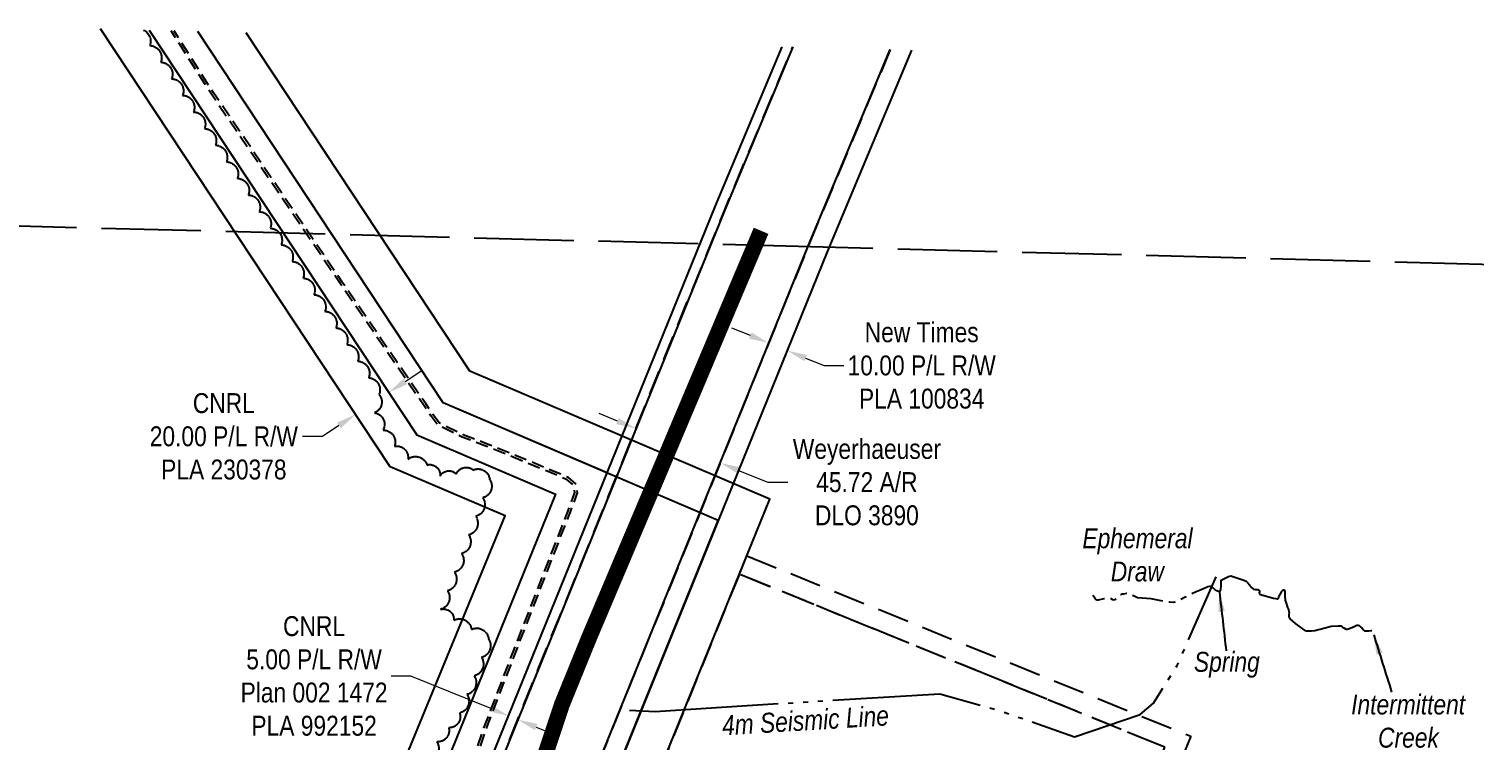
# Model space of a CAD drawing. Extents: x 379646 to 388155, y 6062459 to 6066140.
# Drawn here: x 384530 to 385256, y 6064832 to 6065190 of the extents above; entities that cross this region are included whole.
import ezdxf

# ---------------------------------------------------------------- set-up
doc = ezdxf.new("R2010")
doc.units = 0
doc.header["$LTSCALE"] = 5
doc.header["$PDSIZE"] = 0.5
for name, pattern in [('0', [1, 1, 0]), ('foc-ACCESSROAD', [3.75, 2.5, -1.25]), ('foc-SEISMIC', [20.5, 15, -1, 0.5, -1, 0.5, -1, 0.5, -1]), ('foc-TOPO-ephemeral', [6.25, 3.125, -0.625, 0.625, -0.625, 0.625, -0.625]), ('foc-UNSURVEYED', [12.5, 10, -2.5]), ('HIDDEN2', [4.7625, 3.175, -1.5875]), ('UG_PIPE', [1.875, 1.25, -0.625])]:
    doc.linetypes.add(name, pattern=pattern)
doc.layers.get('Defpoints').update_dxf_attribs({"color": 9})
for name, color, linetype in [('AS-PIPE-UG', 44, 'UG_PIPE'), ('AS-ROADS', 254, 'Continuous'), ('AS-SEISMIC', 224, 'foc-SEISMIC'), ('C-RW', 13, 'Continuous'), ('C-WS', 13, 'foc-ACCESSROAD'), ('F-AR', 190, 'foc-ACCESSROAD'), ('F-RW', 190, 'Continuous'), ('L-USEC', 7, 'foc-UNSURVEYED'), ('T-BUSH', 110, '0'), ('T-CREEK', 160, 'Continuous'), ('T-DRAW', 143, 'foc-TOPO-ephemeral'), ('T-EXISTING RTF', 220, 'HIDDEN2'), ('T-WATER-T', 170, 'Continuous')]:
    doc.layers.add(name, color=color, linetype=linetype)
for name, color, linetype, lineweight in [('C-RW-T', 13, 'Continuous', 9), ('F-AR-T', 190, 'Continuous', 9), ('F-RW-T', 190, 'Continuous', 9)]:
    doc.layers.add(name, color=color, linetype=linetype, lineweight=lineweight)
doc.styles.add('80CG', font='ARIALN.TTF', dxfattribs={"height": 10})
doc.styles.add('80L', font='ARIALN.TTF', dxfattribs={"height": 10})
doc.styles.add('foc-LtypeFont', font='ARIALN.TTF', dxfattribs={"height": 7.35})
doc.linetypes.add('foc-TOPO-flowdirection-NOLINE', pattern='A,0,[">",foc-LtypeFont,S=0.3,R=0,X=0,Y=-0.945],-20,[">",foc-LtypeFont,S=0.3,R=0,X=0,Y=-0.945],0', length=20)
doc.dimstyles.new('Compass 5 000', dxfattribs={"dimscale": 5, "dimtxt": 9, "dimasz": 2, "dimexe": 0.2, "dimexo": 0.0625, "dimgap": 0.5, "dimtad": 0, "dimtih": 1, "dimtoh": 1, "dimzin": 0, "dimdsep": 46, "dimtxsty": '80CG', "dimcen": 0.1, "dimse1": 1, "dimse2": 1, "dimclrd": 256, "dimclrt": 256, "dimaunit": 1, "dimadec": 4, "dimazin": 0, "dimtfac": 0.06, "dimtofl": 0, "dimtmove": 0, "dimatfit": 1, "dimfxl": 0.2, "dimtolj": 1, "dimtzin": 0, "dimlwd": -1, "dimarcsym": 0})

# ---------------------------------------------------------------- blocks, each defined once
blk = doc.blocks.new('*D378')
at = {"layer": 'Defpoints', "color": 0, "transparency": 16777216}
for p in [(384848.16, 6065021.99), (384890.5, 6065004.77), (384877.02, 6064971.62)]:
    blk.add_point(p, dxfattribs=at)
at = {"layer": 'F-AR-T', "transparency": 16777216}
for p, q in [((384825.41, 6064992.61), (384816.15, 6064996.38)), ((384886.28, 6064967.85), (384901.03, 6064961.86)), ((384901.03, 6064961.86), (384911.03, 6064961.86))]:
    blk.add_line(p, q, dxfattribs=at)
for points in [[(384826.04, 6064994.16), (384824.78, 6064991.07), (384834.68, 6064988.85)], [(384886.91, 6064969.4), (384885.65, 6064966.31), (384877.02, 6064971.62)]]:
    blk.add_solid(points, dxfattribs=at)
at = {"layer": 'F-AR-T', "transparency": 16777216, "insert": (384950.78, 6064961.86), "char_height": 10, "attachment_point": 5, "style": '80CG'}
blk.add_mtext('\\A1;Weyerhaeuser\\P45.72 A/R\\PDLO 3890', dxfattribs=at)
blk = doc.blocks.new('*D390')
at = {"layer": 'C-RW-T', "transparency": 16777216}
for p, q in [((384718.73, 6065012.46), (384727.07, 6065017.98)), ((384685.39, 6064990.39), (384677.05, 6064984.87)), ((384677.05, 6064984.87), (384667.05, 6064984.87))]:
    blk.add_line(p, q, dxfattribs=at)
for points in [[(384717.81, 6065013.85), (384719.65, 6065011.07), (384710.39, 6065006.94)], [(384684.47, 6064991.78), (384686.31, 6064989), (384693.73, 6064995.91)]]:
    blk.add_solid(points, dxfattribs=at)
at = {"layer": 'Defpoints', "color": 0, "transparency": 16777216}
for p in [(384704.9, 6065015.24), (384688.24, 6065004.21), (384693.73, 6064995.91)]:
    blk.add_point(p, dxfattribs=at)
at = {"layer": 'C-RW-T', "transparency": 16777216, "insert": (384627.51, 6064984.87), "char_height": 10, "attachment_point": 5, "style": '80CG'}
blk.add_mtext('\\A1;CNRL\\P20.00 P/L R/W\\PPLA 230378', dxfattribs=at)
blk = doc.blocks.new('*D392')
at = {"layer": 'C-RW-T', "transparency": 16777216}
for p, q in [((384721.57, 6064864.51), (384711.57, 6064864.51)), ((384761.36, 6064848.33), (384721.57, 6064864.51)), ((384784.52, 6064838.91), (384793.78, 6064835.14))]:
    blk.add_line(p, q, dxfattribs=at)
for points in [[(384761.99, 6064849.87), (384760.73, 6064846.78), (384770.62, 6064844.56)], [(384785.15, 6064840.45), (384783.89, 6064837.36), (384775.26, 6064842.67)]]:
    blk.add_solid(points, dxfattribs=at)
at = {"layer": 'Defpoints', "color": 0, "transparency": 16777216}
for p in [(384770.62, 6064844.56), (384766.93, 6064835.48), (384771.57, 6064833.6)]:
    blk.add_point(p, dxfattribs=at)
at = {"layer": 'C-RW-T', "transparency": 16777216, "insert": (384672.87, 6064864.51), "char_height": 10, "attachment_point": 5, "style": '80CG'}
blk.add_mtext('\\A1;CNRL\\P5.00 P/L R/W\\PPlan 002 1472\\PPLA 992152', dxfattribs=at)
blk = doc.blocks.new('*D397')
at = {"layer": 'Defpoints', "color": 0, "transparency": 16777216}
for p in [(384910.71, 6065028.01), (384894.88, 6065015.63), (384904.15, 6065011.86)]:
    blk.add_point(p, dxfattribs=at)
at = {"layer": 'F-RW-T', "transparency": 16777216}
for p, q in [((384892.19, 6065035.54), (384882.92, 6065039.31)), ((384919.98, 6065024.24), (384929.24, 6065020.47)), ((384929.24, 6065020.47), (384939.24, 6065020.47))]:
    blk.add_line(p, q, dxfattribs=at)
for points in [[(384892.82, 6065037.09), (384891.56, 6065034), (384901.45, 6065031.78)], [(384920.61, 6065025.79), (384919.35, 6065022.7), (384910.71, 6065028.01)]]:
    blk.add_solid(points, dxfattribs=at)
at = {"layer": 'F-RW-T', "transparency": 16777216, "insert": (384978.33, 6065020.47), "char_height": 10, "attachment_point": 5, "style": '80CG'}
blk.add_mtext('\\A1;New Times\\P10.00 P/L R/W\\PPLA 100834', dxfattribs=at)

msp = doc.modelspace()

# ---------------------------------------------------------------- linework, layer by layer
at = {"layer": 'AS-PIPE-UG', "flags": 128}
for points in [[(384712.631, 6064590.058), (384712.631, 6064590.058), (384714.608, 6064620.037), (384714.608, 6064620.037), (384720.391, 6064656.433), (384720.391, 6064656.433), (384727.457, 6064699.91), (384727.457, 6064699.91), (384732.419, 6064729.944), (384732.419, 6064729.944), (384738, 6064761.545), (384738, 6064761.545), (384744.315, 6064798.01), (384744.315, 6064798.01), (384758.745, 6064839.609), (384773.1, 6064876.959), (384800.606, 6064947.494), (384803.999, 6064956.735), (384803.507, 6064960.292), (384800.054, 6064963.158), (384795.983, 6064964.959), (384771.014, 6064975.243), (384759.172, 6064980.014), (384747.272, 6064984.548), (384735.027, 6064990.625), (384731.803, 6064995.062), (384728.136, 6065000.306), (384685.983, 6065061.696), (384621.246, 6065156.857), (384601.048, 6065188.635)], [(384713.878, 6064589.976), (384715.851, 6064619.898), (384721.625, 6064656.235), (384728.69, 6064699.708), (384733.651, 6064729.733), (384739.231, 6064761.33), (384745.529, 6064797.697), (384759.919, 6064839.18), (384774.265, 6064876.508), (384801.775, 6064947.052), (384805.279, 6064956.597), (384804.678, 6064960.944), (384800.718, 6064964.23), (384796.474, 6064966.108), (384771.485, 6064976.4), (384759.628, 6064981.177), (384747.773, 6064985.694), (384735.857, 6064991.608), (384732.821, 6064995.787), (384729.163, 6065001.018), (384687.015, 6065062.401), (384622.29, 6065157.544), (384602.554, 6065188.596)]]:
    msp.add_lwpolyline(points, dxfattribs=at)
at = {"layer": 'AS-ROADS', "const_width": 7.997, "flags": 128}
msp.add_lwpolyline([(384779.62, 6063938.784), (384779.764, 6064026.254), (384752.872, 6064355.249), (384749.416, 6064406.323), (384747.271, 6064438.566), (384744.887, 6064475.384), (384744.764, 6064497.796), (384745.23, 6064570.9), (384749.564, 6064643.368), (384763.246, 6064728.349), (384784.162, 6064810.183), (384797.366, 6064849.975), (384811.234, 6064884.033), (384847.799, 6064970.342), (384897.584, 6065088.17)], dxfattribs=at)
at = {"layer": 'AS-SEISMIC', "flags": 128}
msp.add_lwpolyline([(384831.37, 6064847.304), (384844.421, 6064846.692), (384882.937, 6064849.247), (384987.524, 6064855.631), (385018.731, 6064846.781), (385055.225, 6064834.053), (385088.221, 6064845.175), (385094.819, 6064850.922), (385106.833, 6064869.823), (385126.415, 6064914.312)], dxfattribs=at)
at = {"layer": 'C-RW'}
for points in [[(384589.959, 6065188.928), (384724.487, 6064985.666), (384794.262, 6064955.875), (384734.91, 6064809.805), (384726.207, 6064733.146), (384720.014, 6064694.547), (384493.68, 6064706.881), (384481.58, 6064707.54), (384475.389, 6064707.878), (384316.226, 6064716.551), (384317.314, 6064736.514), (384476.477, 6064727.84), (384494.191, 6064726.875), (384703.125, 6064715.488), (384706.394, 6064735.859), (384715.355, 6064814.788), (384768.987, 6064944.928), (384711.124, 6064969.633), (384565.564, 6065189.563)], [(384913.531, 6065180.499), (384879.325, 6065098.75), (384759.313, 6064803.275), (384723.766, 6064489.907), (384578.405, 6064431.78), (384485.804, 6064399.116), (384482.3, 6064397.88), (384452.171, 6064374.394), (384423.733, 6064352.218), (384420.933, 6064350.034), (384383.929, 6064325.651)], [(384384.084, 6064331.717), (384418.009, 6064354.095), (384443.464, 6064373.943), (384472.919, 6064396.91), (384479.852, 6064402.317), (384485.941, 6064404.465), (384576.645, 6064436.459), (384719.137, 6064493.439), (384746.02, 6064730.433), (384754.465, 6064804.822), (384874.704, 6065100.655), (384908.171, 6065180.638)]]:
    msp.add_lwpolyline(points, dxfattribs=at)
at = {"layer": 'C-RW', "flags": 128}
for points in [[(384589.959, 6065188.928), (384724.487, 6064985.666), (384794.262, 6064955.875), (384734.91, 6064809.805), (384726.207, 6064733.146), (384698.865, 6064562.741), (384745.079, 6063938.234), (384709.491, 6063760.17), (384697.34, 6063699.307), (384678.879, 6063648.149), (384657.101, 6063599.137), (384529.848, 6063361.146)], [(384552.207, 6063360.563), (384675.075, 6063590.353), (384697.765, 6063641.416), (384716.653, 6063693.927), (384728.96, 6063755.57), (384765.218, 6063936.99), (384718.976, 6064561.883), (384746.02, 6064730.433), (384754.465, 6064804.822), (384820.226, 6064966.528), (384737.85, 6065001.699), (384614.354, 6065188.292)]]:
    msp.add_lwpolyline(points, dxfattribs=at)
at = {"layer": 'C-WS', "flags": 128}
msp.add_lwpolyline([(384886.655, 6064915.658), (384830.158, 6064776.562), (384817.842, 6064699.768), (385015.58, 6064619.453), (385100.595, 6064828.762)], close=True, dxfattribs=at)
at = {"layer": 'F-AR', "flags": 128}
for points in [[(384563.28, 6063360.275), (384684.071, 6063586.04), (384706.72, 6063636.954), (384726.275, 6063691.218), (384735.873, 6063739.384), (384742.022, 6063812.255), (384748.533, 6063858.209), (384754.303, 6063926.246), (384754.674, 6064012.054), (384751.679, 6064036.315), (384744.29, 6064175.703), (384731.524, 6064346.328), (384722.858, 6064491.539), (384730.422, 6064632.671), (384756.786, 6064797.059), (384879.325, 6065098.75), (384913.531, 6065180.499)], [(384962.539, 6065179.222), (384921.578, 6065081.329), (384801.089, 6064784.68), (384775.923, 6064627.855), (384768.586, 6064491.654), (384770.392, 6064433.196), (384782.313, 6064279.302), (384796.847, 6064080.619), (384799.499, 6064030.013), (384800.382, 6064013.152), (384799.997, 6063924.213), (384793.965, 6063853.068), (384787.454, 6063807.123), (384781.198, 6063732.976), (384778.558, 6063719.729), (384770.429, 6063678.937), (384749.153, 6063619.896), (384725.153, 6063565.945), (384614.401, 6063358.944)]]:
    msp.add_lwpolyline(points, dxfattribs=at)
at = {"layer": 'F-RW'}
for points in [[(384614.401, 6063358.944), (384725.153, 6063565.945), (384749.153, 6063619.896), (384770.429, 6063678.937), (384778.558, 6063719.729), (384781.198, 6063732.976), (384787.454, 6063807.123), (384793.965, 6063853.068), (384799.997, 6063924.213), (384800.382, 6064013.152), (384799.499, 6064030.013), (384796.847, 6064080.619), (384784.856, 6064241.568), (384770.392, 6064433.196), (384767.929, 6064512.932), (384782.491, 6064518.754), (384781.681, 6064544.988), (384785.878, 6064626.804), (384810.779, 6064781.973), (384876.057, 6064942.69), (384737.85, 6065001.699), (384614.354, 6065188.292)], [(384636.764, 6063358.361), (384743.125, 6063557.155), (384767.715, 6063612.434), (384789.744, 6063673.564), (384798.165, 6063715.822), (384801.025, 6063730.173), (384807.329, 6063804.879), (384813.838, 6063850.82), (384819.986, 6063923.324), (384820.377, 6064013.632), (384819.464, 6064031.059), (384816.801, 6064081.885), (384804.799, 6064242.983), (384790.361, 6064434.257), (384788.344, 6064499.563), (384802.907, 6064505.388), (384801.689, 6064544.78), (384805.844, 6064625.045), (384830.158, 6064776.558), (384901.971, 6064953.365), (384751.214, 6065017.732), (384638.75, 6065187.657)], [(384973.251, 6065178.924), (384930.82, 6065077.519), (384810.779, 6064781.973), (384785.878, 6064626.804), (384781.681, 6064544.988), (384782.491, 6064518.754), (384576.645, 6064436.459), (384485.941, 6064404.465), (384479.852, 6064402.317), (384472.919, 6064396.91), (384443.464, 6064373.943), (384418.009, 6064354.095), (384384.084, 6064331.717)], [(384384.396, 6064343.912), (384412.166, 6064362.229), (384427.111, 6064373.88), (384452.799, 6064393.907), (384453.6, 6064394.532), (384474.981, 6064411.198), (384486.215, 6064415.161), (384573.125, 6064445.817), (384772.283, 6064525.457), (384771.676, 6064545.09), (384775.923, 6064627.855), (384801.089, 6064784.68), (384921.578, 6065081.329), (384962.539, 6065179.222)]]:
    msp.add_lwpolyline(points, dxfattribs=at)
at = {"layer": 'L-USEC'}
for p, q in [((384503.514, 6065091.183), (384903.82, 6065080.755)), ((384903.82, 6065080.755), (385304.125, 6065070.326))]:
    msp.add_line(p, q, dxfattribs=at)
at = {"layer": 'T-BUSH', "flags": 128}
msp.add_lwpolyline([(384587.097, 6065188.999, -0.3984528), (384590.271, 6065181.23, -0.5205671), (384595.777, 6065172.887, -0.5205671), (384601.283, 6065164.543, -0.5205671), (384606.789, 6065156.2, -0.5205671), (384612.295, 6065147.857, -0.5205671), (384617.801, 6065139.514, -0.5205671), (384623.307, 6065131.17, -0.5205671), (384628.813, 6065122.827, -0.5205671), (384634.319, 6065114.484, -0.5205671), (384639.825, 6065106.14, -0.5205671), (384645.331, 6065097.797, -0.5205671), (384650.837, 6065089.454, -0.5205671), (384656.343, 6065081.111, -0.5205671), (384661.848, 6065072.767, -0.5205671), (384667.344, 6065064.417, -0.5205671), (384672.841, 6065056.068, -0.5205671), (384678.338, 6065047.719, -0.5205671), (384683.834, 6065039.369, -0.5205671), (384689.331, 6065031.02, -0.5205671), (384694.827, 6065022.67, -0.5205671), (384700.324, 6065014.321, -0.5205671), (384705.51, 6065005.956, -0.5205671), (384703.233, 6064996.792, -0.5205671), (384707.546, 6064988.103, -0.5205671), (384713.328, 6064979.949, -0.5205671), (384720.062, 6064973.484, -0.5205671), (384729.624, 6064970.568, -0.5205671), (384736.232, 6064964.942, -0.5205671), (384744.365, 6064965.976, -0.5205671), (384752.903, 6064967.989, -0.5205671), (384761.101, 6064963.385, -0.5205671), (384757.685, 6064954.065, -0.5205671), (384754.134, 6064944.721, -0.5205671), (384750.583, 6064935.377, -0.5205671), (384747.032, 6064926.032, -0.5205671), (384743.481, 6064916.688, -0.5205671), (384739.93, 6064907.344, -0.5205671), (384736.379, 6064897.999, -0.5205671), (384743.133, 6064892.568, -0.5205671), (384751.991, 6064887.937, -0.5205671), (384760.6, 6064883.211, -0.5205671), (384756.976, 6064873.895, -0.5205671), (384753.352, 6064864.578, -0.5205671), (384749.729, 6064855.262, -0.5205671), (384746.105, 6064845.945, -0.5205671), (384740.572, 6064838.538, -0.5205671), (384734.59, 6064831.503, -0.5205671), (384730.758, 6064822.27, -0.5205671), (384727.571, 6064812.833, -0.5205671), (384725.357, 6064803.084, -0.5205671), (384723.144, 6064793.336, -0.5205671), (384725.498, 6064785.325, -0.5205671), (384727.167, 6064776.824, -0.5205671), (384725.556, 6064766.958, -0.5205671), (384723.945, 6064757.092, -0.5205671), (384722.335, 6064747.227, -0.5205671), (384720.724, 6064737.361, -0.5205671), (384719.114, 6064727.495, -0.5205671), (384717.503, 6064717.63, -0.5205671), (384715.893, 6064707.764, -0.5205671), (384714.282, 6064697.898, -0.5205671), (384712.671, 6064688.032, -0.5205671), (384711.061, 6064678.167, -0.5205671), (384709.45, 6064668.301, -0.5205671), (384707.84, 6064658.435, -0.5205671), (384701.589, 6064653.088, -0.5205671), (384700.652, 6064643.136, -0.5205671), (384699.715, 6064633.183, -0.5205671), (384698.778, 6064623.231, -0.5205671), (384697.841, 6064613.279, -0.5205671), (384696.904, 6064603.327, -0.5205671), (384696.346, 6064597.401)], format="xyb", dxfattribs=at)
at = {"layer": 'T-CREEK', "flags": 128}
msp.add_lwpolyline([(385128.099, 6064907.002), (385128.377, 6064907.208), (385128.643, 6064907.802), (385128.782, 6064908.52), (385128.83, 6064909.456), (385128.887, 6064912.385), (385129.015, 6064912.811), (385129.143, 6064912.92), (385132.517, 6064914.553), (385133.82, 6064914.789), (385134.299, 6064914.683), (385138.284, 6064913.303), (385140.246, 6064912.764), (385141.521, 6064912.213), (385142.322, 6064911.368), (385143.079, 6064910.289), (385144.096, 6064909.051), (385145.13, 6064908.134), (385146.081, 6064907.953), (385146.638, 6064907.969), (385147.313, 6064907.949), (385147.598, 6064907.856), (385147.929, 6064907.649), (385148.049, 6064907.448), (385148.133, 6064907.095), (385148.11, 6064906.757), (385148.043, 6064906.305), (385148.051, 6064906.014), (385148.071, 6064905.832), (385148.29, 6064905.604), (385149.674, 6064905.148), (385149.905, 6064905.101), (385155.104, 6064903.701), (385156.409, 6064903.421), (385156.949, 6064903.302), (385157.294, 6064903.358), (385157.632, 6064903.602), (385157.946, 6064904.259), (385159.351, 6064906.972), (385159.415, 6064907.16), (385159.429, 6064907.182), (385159.868, 6064907.73), (385160.105, 6064907.856), (385160.291, 6064907.884), (385160.477, 6064907.757), (385160.745, 6064907.268), (385160.85, 6064906.763), (385160.904, 6064905.401), (385160.94, 6064904.662), (385160.983, 6064902.597), (385161.014, 6064902.4), (385161.308, 6064901.557), (385162.239, 6064898.891), (385162.643, 6064897.872), (385162.962, 6064896.804), (385162.986, 6064896.436), (385162.883, 6064895.428), (385162.848, 6064894.939), (385162.905, 6064894.376), (385162.972, 6064894.16), (385163.172, 6064893.728), (385163.454, 6064893.303), (385166.106, 6064890.994), (385167.268, 6064890.163), (385170.365, 6064887.716), (385170.899, 6064887.436), (385171.545, 6064887.243), (385174.339, 6064887.18), (385176.003, 6064887.402), (385177.847, 6064887.838), (385178.703, 6064888.101), (385184.247, 6064889.535), (385187.629, 6064889.782), (385188.268, 6064889.822), (385188.962, 6064889.73), (385189.707, 6064889.312), (385189.93, 6064889.149), (385190.54, 6064888.676), (385191.453, 6064888.197), (385191.781, 6064888.093), (385192.198, 6064888.101), (385192.948, 6064888.3), (385194.115, 6064888.776), (385195.454, 6064889.303), (385195.992, 6064889.536), (385196.447, 6064889.788), (385196.623, 6064889.863), (385197.148, 6064890.087), (385197.729, 6064890.123), (385198.308, 6064889.863), (385199.148, 6064889.149), (385199.582, 6064888.704), (385200.416, 6064887.787), (385201.012, 6064887.314), (385201.404, 6064887.17), (385202.215, 6064887.181), (385203.182, 6064887.315), (385204.345, 6064887.438), (385204.624, 6064887.459)], dxfattribs=at)
at = {"layer": 'T-CREEK', "linetype": 'foc-TOPO-flowdirection-NOLINE', "flags": 128}
msp.add_lwpolyline([(385128.099, 6064907.002), (385128.377, 6064907.208), (385128.643, 6064907.802), (385128.782, 6064908.52), (385128.83, 6064909.456), (385128.887, 6064912.385), (385129.015, 6064912.811), (385129.143, 6064912.92), (385132.517, 6064914.553), (385133.82, 6064914.789), (385134.299, 6064914.683), (385138.284, 6064913.303), (385140.246, 6064912.764), (385141.521, 6064912.213), (385142.322, 6064911.368), (385143.079, 6064910.289), (385144.096, 6064909.051), (385145.13, 6064908.134), (385146.081, 6064907.953), (385146.638, 6064907.969), (385147.313, 6064907.949), (385147.598, 6064907.856), (385147.929, 6064907.649), (385148.049, 6064907.448), (385148.133, 6064907.095), (385148.11, 6064906.757), (385148.043, 6064906.305), (385148.051, 6064906.014), (385148.071, 6064905.832), (385148.29, 6064905.604), (385149.674, 6064905.148), (385149.905, 6064905.101), (385155.104, 6064903.701), (385156.409, 6064903.421), (385156.949, 6064903.302), (385157.294, 6064903.358), (385157.632, 6064903.602), (385157.946, 6064904.259), (385159.351, 6064906.972), (385159.415, 6064907.16), (385159.429, 6064907.182), (385159.868, 6064907.73), (385160.105, 6064907.856), (385160.291, 6064907.884), (385160.477, 6064907.757), (385160.745, 6064907.268), (385160.85, 6064906.763), (385160.904, 6064905.401), (385160.94, 6064904.662), (385160.983, 6064902.597), (385161.014, 6064902.4), (385161.308, 6064901.557), (385162.239, 6064898.891), (385162.643, 6064897.872), (385162.962, 6064896.804), (385162.986, 6064896.436), (385162.883, 6064895.428), (385162.848, 6064894.939), (385162.905, 6064894.376), (385162.972, 6064894.16), (385163.172, 6064893.728), (385163.454, 6064893.303), (385166.106, 6064890.994), (385167.268, 6064890.163), (385170.365, 6064887.716), (385170.899, 6064887.436), (385171.545, 6064887.243), (385174.339, 6064887.18), (385176.003, 6064887.402), (385177.847, 6064887.838), (385178.703, 6064888.101), (385184.247, 6064889.535), (385187.629, 6064889.782), (385188.268, 6064889.822), (385188.962, 6064889.73), (385189.707, 6064889.312), (385189.93, 6064889.149), (385190.54, 6064888.676), (385191.453, 6064888.197), (385191.781, 6064888.093), (385192.198, 6064888.101), (385192.948, 6064888.3), (385194.115, 6064888.776), (385195.454, 6064889.303), (385195.992, 6064889.536), (385196.447, 6064889.788), (385196.623, 6064889.863), (385197.148, 6064890.087), (385197.729, 6064890.123), (385198.308, 6064889.863), (385199.148, 6064889.149), (385199.582, 6064888.704), (385200.416, 6064887.787), (385201.012, 6064887.314), (385201.404, 6064887.17), (385202.215, 6064887.181), (385203.182, 6064887.315), (385204.345, 6064887.438), (385204.624, 6064887.459)], dxfattribs=at)
at = {"layer": 'T-DRAW', "flags": 128}
msp.add_lwpolyline([(385128.099, 6064907.002), (385127.989, 6064906.921), (385127.812, 6064906.916), (385127.494, 6064906.947), (385126.649, 6064907.32), (385125.638, 6064907.966), (385125.063, 6064908.664), (385124.431, 6064909.135), (385123.642, 6064909.487), (385123.072, 6064909.569), (385122.028, 6064909.325), (385121.791, 6064909.245), (385118.861, 6064907.852), (385116.304, 6064906.845), (385110.754, 6064904.214), (385108.276, 6064902.905), (385106.104, 6064901.771), (385104.949, 6064901.501), (385102.826, 6064901.624), (385101.758, 6064901.806), (385093.661, 6064903.296), (385086.84, 6064903.805), (385084.845, 6064904.742), (385083.277, 6064905.63), (385082.442, 6064905.935), (385081.233, 6064906.024), (385079.813, 6064905.706), (385079.16, 6064905.57), (385078.473, 6064905.281), (385077.769, 6064904.741), (385077.584, 6064904.53), (385076.733, 6064903.752), (385076.213, 6064903.248), (385075.381, 6064902.721), (385075.097, 6064902.633), (385074.459, 6064902.734), (385073.544, 6064903.26), (385072.784, 6064903.501), (385072.122, 6064903.583), (385069.828, 6064903.261), (385066.968, 6064902.609), (385066.244, 6064902.656), (385065.656, 6064903.062), (385064.65, 6064904.667), (385064.314, 6064905.05)], dxfattribs=at)
at = {"layer": 'T-EXISTING RTF', "linetype": 'HIDDEN2'}
msp.add_lwpolyline([(384948.911, 6064646.532), (385015.58, 6064619.453), (385100.595, 6064828.762), (384886.657, 6064915.658), (384890.418, 6064924.919), (385113.618, 6064834.262), (385021.079, 6064606.429), (384945.145, 6064637.272)], close=True, dxfattribs=at)

# ---------------------------------------------------------------- texts
at = {"layer": 'AS-SEISMIC', "insert": (384877.648, 6064844.658), "char_height": 9.99255, "attachment_point": 1, "rotation": 3.493006, "style": '80L'}
msp.add_mtext_dynamic_manual_height_columns('{\\fArial Narrow|b0|i1|c0|p34;4m Seismic Line}', width=83.79606, gutter_width=49.963, heights=[0], dxfattribs=at)
at = {"layer": 'T-WATER-T', "char_height": 9.99628, "attachment_point": 1, "style": '80L'}
for s, width, insert in [('\\pi1.2637;{\\fArial Narrow|b0|i1|c0|p34;Ephemeral\\P\\pi15.525;Draw}', 57.83427, (385057.865, 6064938.714)), ('\\pi0.4557;{\\fArial Narrow|b0|i1|c0|p34;Spring}', 33.17087, (385114.737, 6064876.671)), ('\\pi0.32614;{\\fArial Narrow|b0|i1|c0|p34;Intermittent \\P\\pi13.861;Creek}', 57.83427, (385193.896, 6064855.229))]:
    msp.add_mtext_dynamic_manual_height_columns(s, width=width, gutter_width=49.981, heights=[0], dxfattribs=dict(at, insert=insert))

# ---------------------------------------------------------------- dimensions: what is measured, and where the dimension line sits
at = {"layer": 'C-RW-T'}
dim = msp.add_aligned_dim(p1=(384704.898, 6065015.243), p2=(384688.236, 6065004.213), distance=9.954, text='CNRL\\P20.00 P/L R/W\\PPLA 230378', dimstyle='Compass 5 000', dxfattribs=at)
dim.commit()
dim.dimension.update_dxf_attribs({"geometry": '*D390', "text_midpoint": (384627.514, 6064984.872)})
dim = msp.add_linear_dim(base=(384770.625, 6064844.558), p1=(384771.565, 6064833.596), p2=(384766.932, 6064835.481), angle=157.865986, text='CNRL\\P5.00 P/L R/W\\PPlan 002 1472\\PPLA 992152', dimstyle='Compass 5 000', dxfattribs=at)
dim.commit()
dim.dimension.update_dxf_attribs({"geometry": '*D392', "text_midpoint": (384672.866, 6064864.511), "dimtype": 161})
at = {"layer": 'F-AR-T'}
dim = msp.add_linear_dim(base=(384877.019, 6064971.623), p1=(384848.157, 6065021.992), p2=(384890.501, 6065004.769), angle=337.866267, text='Weyerhaeuser\\P45.72 A/R\\PDLO 3890', dimstyle='Compass 5 000', dxfattribs=at)
dim.commit()
dim.dimension.update_dxf_attribs({"geometry": '*D378', "text_midpoint": (384950.781, 6064961.855), "dimtype": 161})
at = {"layer": 'F-RW-T'}
dim = msp.add_linear_dim(base=(384910.714, 6065028.009), p1=(384894.883, 6065015.627), p2=(384904.146, 6065011.86), angle=337.867821, text='New Times\\P10.00 P/L R/W\\PPLA 100834', dimstyle='Compass 5 000', dxfattribs=at)
dim.commit()
dim.dimension.update_dxf_attribs({"geometry": '*D397', "text_midpoint": (384978.326, 6065020.474), "dimtype": 161})

# ---------------------------------------------------------------- leaders
at = {"layer": 'T-WATER-T', "path_type": 1}
for points in [[(385127.989, 6064906.921), (385131.38, 6064877.192)], [(385205.558, 6064885.193), (385214.543, 6064856.499)]]:
    msp.add_leader(points, dimstyle='Compass 5 000', override={"dimgap": 0.5, "dimtad": 0}, dxfattribs=at)

doc.saveas('drawing.dxf')
